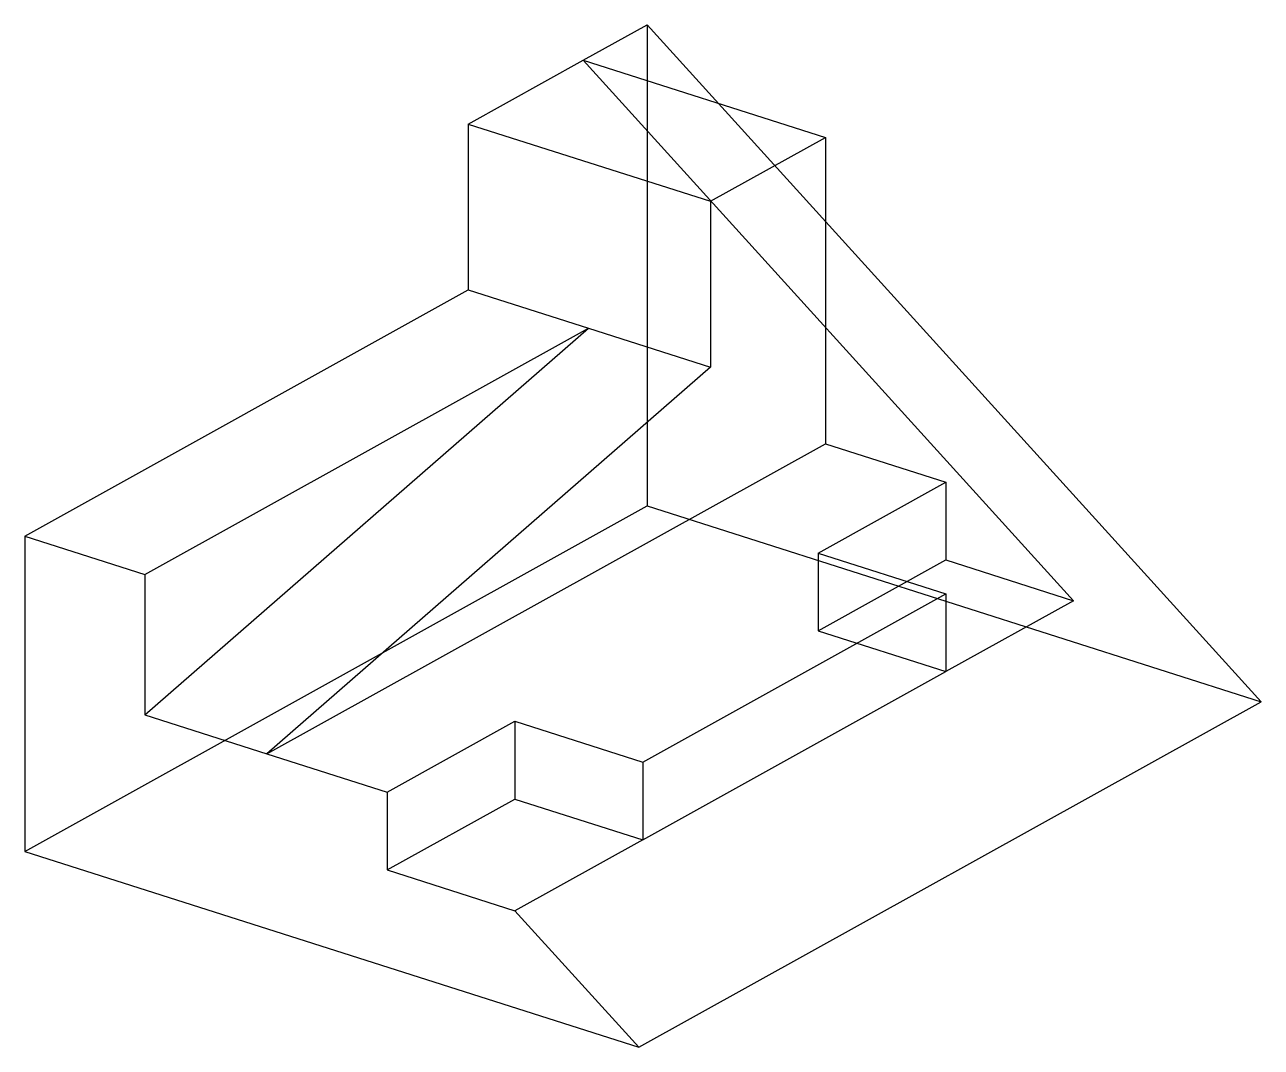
# Model space of a CAD drawing. Extents: x 859 to 1113, y 22 to 232.
import ezdxf

# ---------------------------------------------------------------- set-up
doc = ezdxf.new("R2010")
doc.units = 0
doc.layers.get('0').update_dxf_attribs({"linetype": 'CONTINUOUS'})

msp = doc.modelspace()

# ---------------------------------------------------------------- linework, layer by layer
at = {"color": 7}
for p, q in [((973.637222, 224.918891), (986.761166, 232.204807)), ((986.761166, 232.204807), (1112.928416, 93.02359)), ((986.761166, 232.204807), (986.761166, 133.298472)), ((950.001507, 211.797238), (973.637222, 224.918891)), ((973.637222, 224.918891), (1023.401211, 209.03332)), ((973.637222, 224.918891), (1074.358241, 113.808647)), ((950.001507, 211.797238), (999.765495, 195.911667)), ((950.001507, 211.797238), (950.001507, 177.689872)), ((999.765495, 195.911667), (1023.401211, 209.03332)), ((1023.401211, 209.03332), (1023.401211, 146.06537)), ((999.765495, 195.911667), (999.765495, 161.804302)), ((858.871855, 127.098144), (950.001507, 177.689872)), ((950.001507, 177.689872), (974.710649, 169.802264)), ((883.580998, 119.210536), (974.710649, 169.802264)), ((883.580998, 90.349951), (974.710649, 169.802264)), ((974.710649, 169.802264), (999.765495, 161.804302)), ((999.765495, 161.804302), (908.635844, 82.351988)), ((908.635844, 82.351988), (1023.401211, 146.06537)), ((1023.401211, 146.06537), (1048.110353, 138.177762)), ((1021.862466, 123.60593), (1048.110353, 138.177762)), ((1048.110353, 138.177762), (1048.110353, 122.187451)), ((858.871855, 62.299174), (986.761166, 133.298472)), ((986.761166, 133.298472), (1112.928416, 93.02359)), ((858.871855, 127.098144), (883.580998, 119.210536)), ((858.871855, 127.098144), (858.871855, 62.299174)), ((1021.862466, 123.60593), (1048.110353, 115.227127)), ((1021.862466, 123.60593), (1021.862466, 107.615618)), ((1021.862466, 107.615618), (1048.110353, 122.187451)), ((1048.110353, 122.187451), (1074.358241, 113.808647)), ((883.580998, 119.210536), (883.580998, 90.349951)), ((985.840761, 80.657409), (1048.110353, 115.227127)), ((1048.110353, 115.227127), (1048.110353, 99.236815)), ((1074.358241, 113.808647), (1048.110353, 99.236815)), ((1021.862466, 107.615618), (1048.110353, 99.236815)), ((985.840761, 64.667097), (1048.110353, 99.236815)), ((985.039106, 22.024291), (1112.928416, 93.02359)), ((883.580998, 90.349951), (908.635844, 82.351988)), ((933.344987, 74.46438), (959.592874, 89.036212)), ((959.592874, 89.036212), (985.840761, 80.657409)), ((959.592874, 89.036212), (959.592874, 73.045901)), ((908.635844, 82.351988), (933.344987, 74.46438)), ((985.840761, 80.657409), (985.840761, 64.667097)), ((933.344987, 74.46438), (933.344987, 58.474068)), ((933.344987, 58.474068), (959.592874, 73.045901)), ((959.592874, 73.045901), (985.840761, 64.667097)), ((985.840761, 64.667097), (959.592874, 50.095265)), ((858.871855, 62.299174), (985.039106, 22.024291)), ((933.344987, 58.474068), (959.592874, 50.095265)), ((985.039106, 22.024291), (959.592874, 50.095265))]:
    msp.add_line(p, q, dxfattribs=at)

doc.saveas('drawing.dxf')
